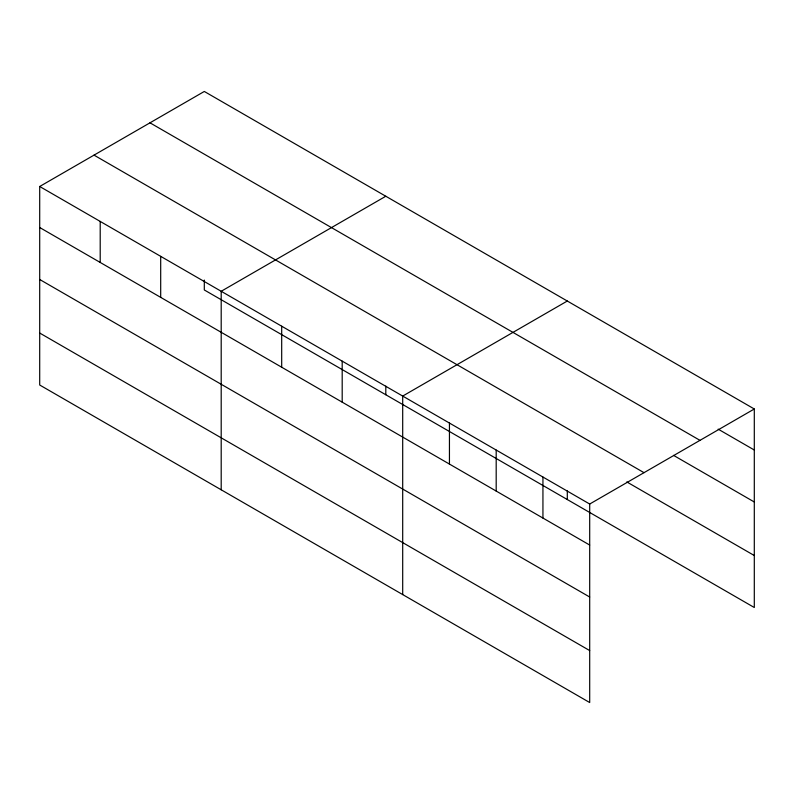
<?xml version="1.0" encoding="UTF-8"?>
<svg xmlns="http://www.w3.org/2000/svg" width="794" height="794" viewBox="0 0 794 794"><rect width="100%" height="100%" fill="white"/><g stroke="black" fill="none" stroke-linecap="round" stroke-linejoin="round"><path stroke-width="1.19" d="M589.694 597.019L589.694 504.031L39.7 186.491L39.7 385.011L589.694 702.541L589.694 597.019L39.7 279.488M204.306 280.074L204.306 289.969L754.3 607.509L754.3 408.989L204.306 91.459L39.7 186.491M385.805 196.247L221.198 291.279L221.198 489.799M567.303 301.025L402.697 396.067L402.697 594.587M589.694 504.031L754.3 408.989M718.173 429.157L754.3 450.009M149.987 122.822L699.98 440.352M673.55 455.369L754.3 501.987M94.02 155.128L644.013 472.668M626.803 481.928L754.3 555.532M39.7 227.511L589.694 545.051M39.7 333.033L589.694 650.574M567.303 490.881L567.303 499.545M542.937 477.035L542.937 518.055M496.19 450.049L496.19 491.069M449.444 423.053L449.444 464.073M385.805 386.092L385.805 394.757M342.194 361.141L342.194 402.161M281.691 326.205L281.691 367.225M160.696 256.353L160.696 297.373M100.203 221.417L100.203 262.447"/></g></svg>
